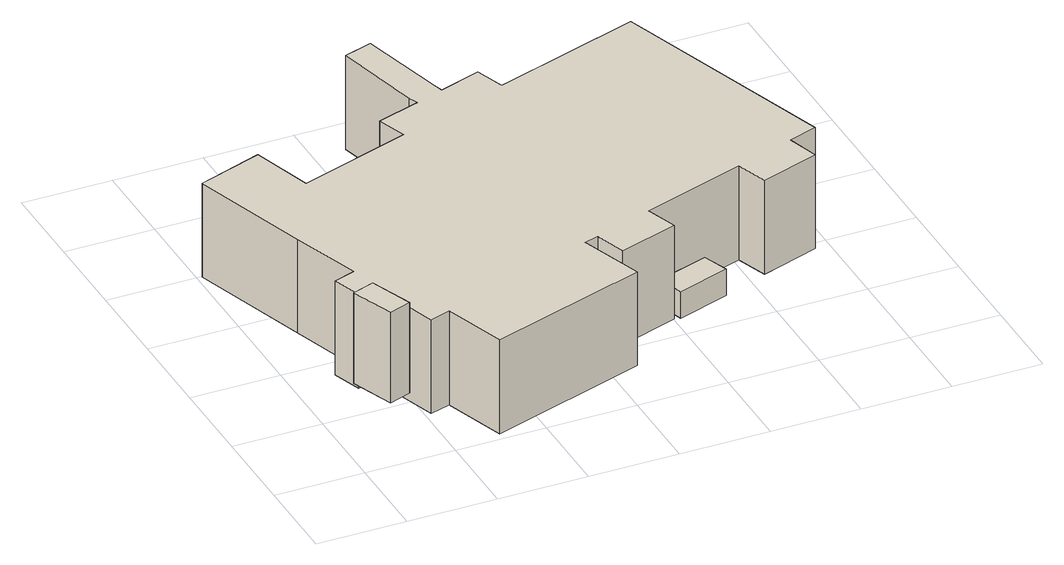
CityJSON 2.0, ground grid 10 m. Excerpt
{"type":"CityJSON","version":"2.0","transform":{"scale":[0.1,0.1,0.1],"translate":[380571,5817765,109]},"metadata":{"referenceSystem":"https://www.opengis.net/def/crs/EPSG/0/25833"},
"CityObjects":{
"building1":{"type":"Building","attributes":{"Gemeindeschluessel":"11000004","BezugspunktDach":"2200","function":"31001_9998","measuredHeight":10.65,"storeysAboveGround":1},"address":[{"country":"Germany","locality":"Berlin","thoroughfareNumber":"10 (3)","thoroughfareName":"Teufelsseechaussee"}],"geometry":[{"type":"Solid","lod":"1","boundaries":[[[[0,1,2,3]],[[4,5,6,7]],[[4,7,3,2]],[[5,4,2,1]],[[6,5,1,0]],[[7,6,0,3]]]]}]},
"building2":{"type":"Building","attributes":{"Gemeindeschluessel":"11000004","BezugspunktDach":"2200","function":"31001_9998","measuredHeight":11.2,"storeysAboveGround":3},"address":[{"country":"Germany","locality":"Berlin","thoroughfareNumber":"10 (4)","thoroughfareName":"Teufelsseechaussee"}],"geometry":[{"type":"Solid","lod":"1","boundaries":[[[[8,9,10,11,12,13,14,15,16,17,18,19,20,21,22,23,24,25,26,27,28,29,30,31,32,33,34,35,36,37,38,39,40]],[[41,42,43,44,45,46,47,48,49,50,51,52,53,54,55,56,57,58,59,60,61,62,63,64,65,66,67,68,69,70,71,72,73]],[[41,73,40,39]],[[42,41,39,38]],[[43,42,38,37]],[[44,43,37,36]],[[45,44,36,35]],[[46,45,35,34]],[[47,46,34,33]],[[48,47,33,32]],[[49,48,32,31]],[[50,49,31,30]],[[51,50,30,29]],[[52,51,29,28]],[[53,52,28,27]],[[54,53,27,26]],[[55,54,26,25]],[[56,55,25,24]],[[57,56,24,23]],[[58,57,23,22]],[[59,58,22,21]],[[60,59,21,20]],[[61,60,20,19]],[[62,61,19,18]],[[63,62,18,17]],[[64,63,17,16]],[[65,64,16,15]],[[66,65,15,14]],[[67,66,14,13]],[[68,67,13,12]],[[69,68,12,11]],[[70,69,11,10]],[[71,70,10,9]],[[72,71,9,8]],[[73,72,8,40]]]]}]},
"building3":{"type":"Building","attributes":{"Gemeindeschluessel":"11000004","BezugspunktDach":"2200","function":"31001_9998","measuredHeight":3.61,"storeysAboveGround":1},"address":[{"country":"Germany","locality":"Berlin","thoroughfareNumber":"10 (5)","thoroughfareName":"Teufelsseechaussee"}],"geometry":[{"type":"Solid","lod":"1","boundaries":[[[[74,75,76,77]],[[78,79,80,81]],[[78,81,77,76]],[[79,78,76,75]],[[80,79,75,74]],[[81,80,74,77]]]]}]}
},
"vertices":[
[69,87,122],[94,96,122],[76,145,122],[51,136,122],[76,145,15],[94,96,15],[69,87,15],[51,136,15],
[49,264,112],[74,186,112],[50,178,112],[61,145,112],[81,152,112],[107,72,112],[130,79,112],[153,9,112],[331,67,112],[307,138,112],[323,143,112],[334,108,112],[401,130,112],[389,165,112],[506,203,112],[518,168,112],[584,190,112],[573,225,112],[605,236,112],[521,493,112],[354,439,112],[343,472,112],[296,456,112],[293,467,112],[268,565,112],[236,555,112],[260,456,112],[264,445,112],[216,430,112],[227,397,112],[100,355,112],[79,424,112],[6,399,112],[79,424,1],[100,355,1],[227,397,1],[216,430,1],[264,445,1],[260,456,1],[236,555,1],[268,565,1],[293,467,1],[296,456,1],[343,472,1],[354,439,1],[521,493,1],[605,236,1],[573,225,1],[584,190,1],[518,168,1],[506,203,1],[389,165,1],[401,130,1],[334,108,1],[323,143,1],[307,138,1],[331,67,1],[153,9,1],[130,79,1],[107,72,1],[81,152,1],[61,145,1],[50,178,1],[74,186,1],[49,264,1],[6,399,1],
[407,127,33],[466,147,33],[456,176,33],[398,157,33],[456,176,2],[466,147,2],[407,127,2],[398,157,2]
]}
